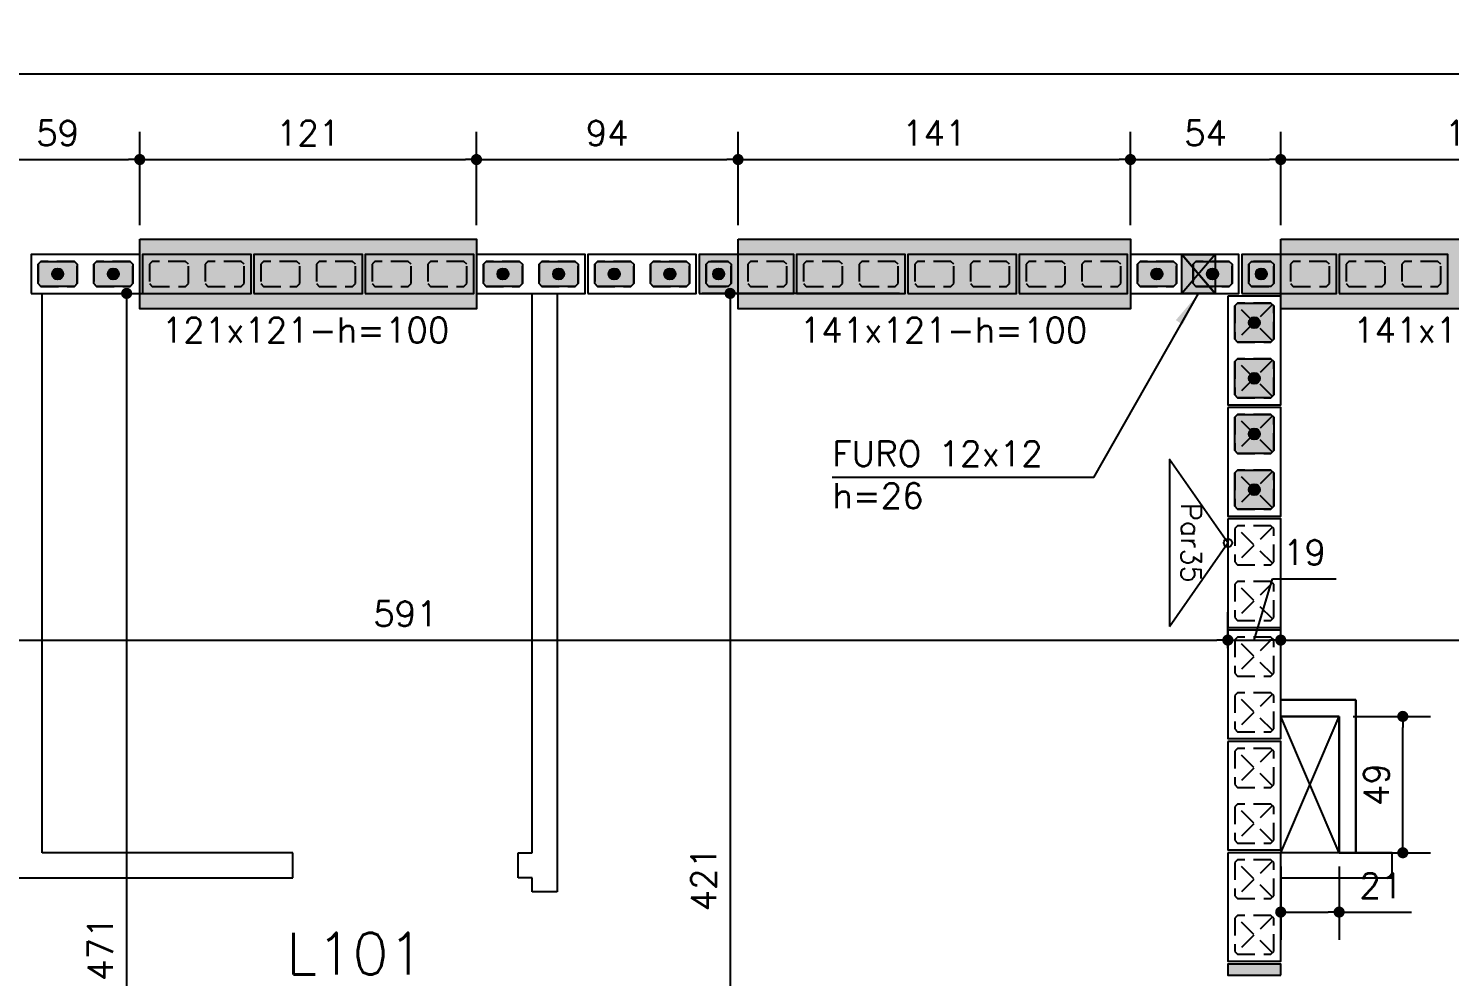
# Model space of a CAD drawing. Extents: x -14651 to 4579, y -10691 to -1290.
# Drawn here: x 1034 to 1544, y -9274 to -8933 of the extents above; entities that cross this region are included whole.
import ezdxf
from ezdxf.enums import TextEntityAlignment as Align

# ---------------------------------------------------------------- set-up
doc = ezdxf.new("R2010")
doc.units = 0
doc.header["$LTSCALE"] = 25
doc.linetypes.add('DASHED2', pattern=[0.375, 0.25, -0.125])
for name, color, linetype in [('203', 1, 'DASHED2'), ('213', 252, 'Continuous'), ('241', 2, 'Continuous'), ('247', 50, 'Continuous'), ('248', 100, 'Continuous'), ('253', 251, 'Continuous'), ('ABERTURAS', 53, 'Continuous'), ('ac-furo', 170, 'Continuous'), ('ALVENARIA NÃO ESTRUTURAL', 242, 'Continuous'), ('Arranque', 14, 'Continuous'), ('COTA', 1, 'Continuous'), ('FERRO', 5, 'Continuous'), ('H2', 252, 'Continuous'), ('L-N', 4, 'Continuous'), ('Linha_fina', 1, 'Continuous'), ('Pena_1', 1, 'Continuous'), ('Pena_2', 2, 'Continuous'), ('T1', 2, 'Continuous'), ('TJANELA', 2, 'Continuous'), ('VIGA', 3, 'Continuous')]:
    doc.layers.add(name, color=color, linetype=linetype)
doc.styles.add('COTA', font='romans.shx')
doc.styles.get("Standard").update_dxf_attribs({"font": 'romans.shx'})
doc.styles.add('Texto1', font='romans.shx', dxfattribs={"height": 9})
doc.dimstyles.new('forma', dxfattribs={"dimscale": 5, "dimtxt": 1.8, "dimasz": 0.8, "dimexe": 2, "dimexo": 1, "dimgap": 1, "dimtad": 1, "dimdec": 1, "dimzin": 9, "dimtxsty": 'COTA', "dimblk1": 'DOT', "dimblk2": 'DOT', "dimsah": 1, "dimcen": 0, "dimdle": 1, "dimclrd": 256, "dimclre": 256, "dimclrt": 2, "dimadec": 0, "dimazin": 0, "dimtfac": 1, "dimtdec": 0, "dimtmove": 0, "dimatfit": 3, "dimfxl": 1, "dimtolj": 1, "dimtzin": 0, "dimarcsym": 0})

# ---------------------------------------------------------------- blocks, each defined once
blk = doc.blocks.new('P4015', base_point=(5842102.11612, -8124149.02973))
blk.add_lwpolyline([(5842082.61612, -8124156.02973), (5842121.61612, -8124156.02973), (5842121.61612, -8124142.02973), (5842082.61612, -8124142.02973), (5842082.61612, -8124156.02973)])
at = {"color": 1, "linetype": 'DASHED2'}
for points in [[(5842085.11612, -8124152.52973), (5842086.11612, -8124153.52973), (5842098.11612, -8124153.52973), (5842099.11612, -8124152.52973), (5842099.11612, -8124145.52973), (5842098.11612, -8124144.52973), (5842086.11612, -8124144.52973), (5842085.11612, -8124145.52973), (5842085.11612, -8124152.52973)], [(5842105.11612, -8124152.52973), (5842106.11612, -8124153.52973), (5842118.11612, -8124153.52973), (5842119.11612, -8124152.52973), (5842119.11612, -8124145.52973), (5842118.11612, -8124144.52973), (5842106.11612, -8124144.52973), (5842105.11612, -8124145.52973), (5842105.11612, -8124152.52973)]]:
    blk.add_lwpolyline(points, dxfattribs=at)
blk = doc.blocks.new('P3515')
at = {"layer": '248'}
h = blk.add_hatch(color=100, dxfattribs=at)
h.paths.add_polyline_path([(17, 7), (-17, 7), (-17, -7), (17, -7)])
h.paths.add_polyline_path([(-5.5, -3.5), (-6.5, -4.5), (-13.5, -4.5), (-14.5, -3.5), (-14.5, 3.5), (-13.5, 4.5), (-6.5, 4.5), (-5.5, 3.5)], flags=16)
h.paths.add_polyline_path([(0.5, 3.5), (1.5, 4.5), (13.5, 4.5), (14.5, 3.5), (14.5, -3.5), (13.5, -4.5), (1.5, -4.5), (0.5, -3.5)], flags=16)
blk.add_lwpolyline([(-17, -7), (17, -7), (17, 7), (-17, 7), (-17, -7)])
at = {"color": 1, "linetype": 'DASHED2'}
for points in [[(-14.5, -3.5), (-13.5, -4.5), (-6.5, -4.5), (-5.5, -3.5), (-5.5, 3.5), (-6.5, 4.5), (-13.5, 4.5), (-14.5, 3.5), (-14.5, -3.5)], [(0.5, -3.5), (1.5, -4.5), (13.5, -4.5), (14.5, -3.5), (14.5, 3.5), (13.5, 4.5), (1.5, 4.5), (0.5, 3.5), (0.5, -3.5)]]:
    blk.add_lwpolyline(points, dxfattribs=at)
blk = doc.blocks.new('P4020')
blk.add_lwpolyline([(-19.5, -9.5), (19.5, -9.5), (19.5, 9.5), (-19.5, 9.5), (-19.5, -9.5)])
at = {"color": 1, "linetype": 'DASHED2'}
for points in [[(-17, -6), (-16, -7), (-4, -7), (-3, -6), (-3, 6), (-4, 7), (-16, 7), (-17, 6), (-17, -6)], [(3, -6), (4, -7), (16, -7), (17, -6), (17, 6), (16, 7), (4, 7), (3, 6), (3, -6)]]:
    blk.add_lwpolyline(points, dxfattribs=at)
at = {"layer": '203', "color": 253}
for p, q in [((-16.5, 6.5), (-3.5, -6.5)), ((-3.5, 6.5), (-16.5, -6.5)), ((16.5, 6.5), (3.5, -6.5)), ((3.5, 6.5), (16.5, -6.5))]:
    blk.add_line(p, q, dxfattribs=at)
blk = doc.blocks.new('P0520')
at = {"layer": '253'}
blk.add_hatch(color=129, dxfattribs=at).paths.add_polyline_path([(2, 9.5), (-2, 9.5), (-2, -9.5), (2, -9.5)])
blk.add_lwpolyline([(2, 9.5), (-2, 9.5), (-2, -9.5), (2, -9.5), (2, 9.5)])
blk = doc.blocks.new('GR-0909')
at = {"layer": '213'}
h = blk.add_hatch(color=256, dxfattribs=at)
h.paths.add_polyline_path([(3.5, -4.5), (4.5, -3.5), (4.500001, 3.5), (3.500001, 4.5), (-3.499999, 4.5), (-4.499999, 3.5), (-4.5, -3.5), (-3.5, -4.5)])
h.paths.add_polyline_path([(-2, 0, -1), (2, 0, -1)], flags=16)
at = {"layer": 'Arranque'}
blk.add_hatch(color=256, dxfattribs=at).paths.add_polyline_path([(2, 0, 1), (-2, 0, 1)])
at = {"layer": '213'}
blk.add_lwpolyline([(3.500001, 4.5), (4.500001, 3.5), (4.5, -3.5), (3.5, -4.5), (-3.5, -4.5), (-4.5, -3.5), (-4.499999, 3.5), (-3.499999, 4.5), (3.500001, 4.5)], dxfattribs=at)
at = {"layer": 'FERRO', "linetype": 'Continuous'}
blk.add_circle((0, 0), 2, dxfattribs=at)
blk = doc.blocks.new('GR-1409')
at = {"layer": '213'}
h = blk.add_hatch(color=256, dxfattribs=at)
h.paths.add_polyline_path([(-6, 4.5), (-7, 3.5), (-7, -3.5), (-6, -4.5), (6, -4.5), (7, -3.5), (7, 3.5), (6, 4.5)])
h.paths.add_polyline_path([(-2, 0, 1), (2, 0, 1)], flags=16)
at = {"layer": 'Arranque'}
blk.add_hatch(color=256, dxfattribs=at).paths.add_polyline_path([(-2, 0, 1), (2, 0, 1)])
at = {"layer": '213'}
blk.add_lwpolyline([(-7, 3.5), (-6, 4.5), (6, 4.5), (7, 3.5), (7, -3.5), (6, -4.5), (-6, -4.5), (-7, -3.5), (-7, 3.5)], dxfattribs=at)
at = {"layer": 'FERRO', "linetype": 'Continuous'}
blk.add_circle((0, 0), 2, dxfattribs=at)
blk = doc.blocks.new('GR-1414')
at = {"layer": '213'}
h = blk.add_hatch(color=256, dxfattribs=at)
h.paths.add_polyline_path([(6, -7), (7, -6), (7, 6), (6, 7), (-6, 7), (-7, 6), (-7, -6), (-6, -7)])
h.paths.add_polyline_path([(2, 0, 1), (-2, 0, 1)], flags=16)
at = {"layer": 'Arranque'}
blk.add_hatch(color=256, dxfattribs=at).paths.add_polyline_path([(2, 0, 1), (-2, 0, 1)])
at = {"layer": '213'}
for p, q in [((-7, 6), (-6, 7)), ((-7, -6), (-7, 6)), ((-6, 7), (6, 7)), ((6, 7), (7, 6)), ((7, 6), (7, -6)), ((-6, -7), (-7, -6)), ((6, -7), (-6, -7)), ((7, -6), (6, -7))]:
    blk.add_line(p, q, dxfattribs=at)
at = {"layer": 'FERRO', "linetype": 'Continuous'}
blk.add_circle((0, 0), 2, dxfattribs=at)
blk = doc.blocks.new('_IDNPAR_2')
at = {"color": 3}
blk.add_lwpolyline([(1, -0.7), (0, 0), (-1, -0.7)], close=True, dxfattribs=at)
blk.add_circle((0, 0), 0.05, dxfattribs=at)
at = {"layer": '247', "color": 2, "style": 'COTA', "flags": 8}
blk.add_attdef('ID', text='', height=0.24, dxfattribs=at).set_placement((0, -0.438), align=Align.MIDDLE_CENTER)
blk = doc.blocks.new('_Dot')
at = {"color": 0, "linetype": 'ByBlock', "lineweight": -2}
blk.add_line((-0.5, 0), (-1, 0), dxfattribs=at)
at = {"color": 0, "linetype": 'ByBlock', "const_width": 0.5}
blk.add_lwpolyline([(-0.25, 0, 1), (0.25, 0, 1)], format="xyb", close=True, dxfattribs=at)
blk = doc.blocks.new('*D145')
at = {"layer": 'COTA', "lineweight": -2, "transparency": 16777216}
for p, q in [((1014.52, -9004.1), (1014.52, -8970.5)), ((1073.52, -9004.1), (1073.52, -8970.5)), ((1018.52, -8980.5), (1069.52, -8980.5))]:
    blk.add_line(p, q, dxfattribs=at)
at = {"layer": 'Defpoints', "color": 0, "transparency": 16777216}
for p in [(1073.52, -8980.5), (1014.52, -9009.1), (1073.52, -9009.1)]:
    blk.add_point(p, dxfattribs=at)
at = {"layer": 'COTA', "lineweight": -2, "transparency": 16777216, "xscale": 4, "yscale": 4, "zscale": 4, "rotation": 180}
blk.add_blockref('_Dot', (1014.52, -8980.5), dxfattribs=at)
at = {"layer": 'COTA', "lineweight": -2, "transparency": 16777216, "xscale": 4, "yscale": 4, "zscale": 4}
blk.add_blockref('_Dot', (1073.52, -8980.5), dxfattribs=at)
at = {"layer": 'COTA', "color": 2, "transparency": 16777216, "insert": (1044.02, -8971), "char_height": 9, "attachment_point": 5, "style": 'COTA'}
blk.add_mtext('\\A1;59 ', dxfattribs=at)
blk = doc.blocks.new('*D146')
at = {"layer": 'COTA', "lineweight": -2, "transparency": 16777216}
for p, q in [((1073.52, -9004.1), (1073.52, -8970.5)), ((1194.52, -9004.1), (1194.52, -8970.5)), ((1077.52, -8980.5), (1190.52, -8980.5))]:
    blk.add_line(p, q, dxfattribs=at)
at = {"layer": 'Defpoints', "color": 0, "transparency": 16777216}
for p in [(1194.52, -8980.5), (1073.52, -9009.1), (1194.52, -9009.1)]:
    blk.add_point(p, dxfattribs=at)
at = {"layer": 'COTA', "lineweight": -2, "transparency": 16777216, "xscale": 4, "yscale": 4, "zscale": 4, "rotation": 180}
blk.add_blockref('_Dot', (1073.52, -8980.5), dxfattribs=at)
at = {"layer": 'COTA', "lineweight": -2, "transparency": 16777216, "xscale": 4, "yscale": 4, "zscale": 4}
blk.add_blockref('_Dot', (1194.52, -8980.5), dxfattribs=at)
at = {"layer": 'COTA', "color": 2, "transparency": 16777216, "insert": (1134.02, -8971), "char_height": 9, "attachment_point": 5, "style": 'COTA'}
blk.add_mtext('\\A1;121 ', dxfattribs=at)
blk = doc.blocks.new('*D147')
at = {"layer": 'COTA', "lineweight": -2, "transparency": 16777216}
for p, q in [((1194.52, -9004.1), (1194.52, -8970.5)), ((1288.52, -9004.1), (1288.52, -8970.5)), ((1198.52, -8980.5), (1284.52, -8980.5))]:
    blk.add_line(p, q, dxfattribs=at)
at = {"layer": 'Defpoints', "color": 0, "transparency": 16777216}
for p in [(1288.52, -8980.5), (1194.52, -9009.1), (1288.52, -9009.1)]:
    blk.add_point(p, dxfattribs=at)
at = {"layer": 'COTA', "lineweight": -2, "transparency": 16777216, "xscale": 4, "yscale": 4, "zscale": 4, "rotation": 180}
blk.add_blockref('_Dot', (1194.52, -8980.5), dxfattribs=at)
at = {"layer": 'COTA', "lineweight": -2, "transparency": 16777216, "xscale": 4, "yscale": 4, "zscale": 4}
blk.add_blockref('_Dot', (1288.52, -8980.5), dxfattribs=at)
at = {"layer": 'COTA', "color": 2, "transparency": 16777216, "insert": (1241.52, -8971), "char_height": 9, "attachment_point": 5, "style": 'COTA'}
blk.add_mtext('\\A1;94 ', dxfattribs=at)
blk = doc.blocks.new('*D148')
at = {"layer": 'COTA', "lineweight": -2, "transparency": 16777216}
for p, q in [((1288.52, -9004.1), (1288.52, -8970.5)), ((1429.52, -9004.1), (1429.52, -8970.5)), ((1292.52, -8980.5), (1425.52, -8980.5))]:
    blk.add_line(p, q, dxfattribs=at)
at = {"layer": 'Defpoints', "color": 0, "transparency": 16777216}
for p in [(1429.52, -8980.5), (1288.52, -9009.1), (1429.52, -9009.1)]:
    blk.add_point(p, dxfattribs=at)
at = {"layer": 'COTA', "lineweight": -2, "transparency": 16777216, "xscale": 4, "yscale": 4, "zscale": 4, "rotation": 180}
blk.add_blockref('_Dot', (1288.52, -8980.5), dxfattribs=at)
at = {"layer": 'COTA', "lineweight": -2, "transparency": 16777216, "xscale": 4, "yscale": 4, "zscale": 4}
blk.add_blockref('_Dot', (1429.52, -8980.5), dxfattribs=at)
at = {"layer": 'COTA', "color": 2, "transparency": 16777216, "insert": (1359.02, -8971), "char_height": 9, "attachment_point": 5, "style": 'COTA'}
blk.add_mtext('\\A1;141 ', dxfattribs=at)
blk = doc.blocks.new('*D149')
at = {"layer": 'COTA', "lineweight": -2, "transparency": 16777216}
for p, q in [((1429.52, -9004.1), (1429.52, -8970.5)), ((1483.52, -9004.1), (1483.52, -8970.5)), ((1433.52, -8980.5), (1479.52, -8980.5))]:
    blk.add_line(p, q, dxfattribs=at)
at = {"layer": 'Defpoints', "color": 0, "transparency": 16777216}
for p in [(1483.52, -8980.5), (1429.52, -9009.1), (1483.52, -9009.1)]:
    blk.add_point(p, dxfattribs=at)
at = {"layer": 'COTA', "lineweight": -2, "transparency": 16777216, "xscale": 4, "yscale": 4, "zscale": 4, "rotation": 180}
blk.add_blockref('_Dot', (1429.52, -8980.5), dxfattribs=at)
at = {"layer": 'COTA', "lineweight": -2, "transparency": 16777216, "xscale": 4, "yscale": 4, "zscale": 4}
blk.add_blockref('_Dot', (1483.52, -8980.5), dxfattribs=at)
at = {"layer": 'COTA', "color": 2, "transparency": 16777216, "insert": (1456.52, -8971), "char_height": 9, "attachment_point": 5, "style": 'COTA'}
blk.add_mtext('\\A1;54 ', dxfattribs=at)
blk = doc.blocks.new('*D150')
at = {"layer": 'COTA', "lineweight": -2, "transparency": 16777216}
for p, q in [((1483.52, -9004.1), (1483.52, -8970.5)), ((1624.52, -9004.1), (1624.52, -8970.5)), ((1487.52, -8980.5), (1620.52, -8980.5))]:
    blk.add_line(p, q, dxfattribs=at)
at = {"layer": 'Defpoints', "color": 0, "transparency": 16777216}
for p in [(1624.52, -8980.5), (1483.52, -9009.1), (1624.52, -9009.1)]:
    blk.add_point(p, dxfattribs=at)
at = {"layer": 'COTA', "lineweight": -2, "transparency": 16777216, "xscale": 4, "yscale": 4, "zscale": 4, "rotation": 180}
blk.add_blockref('_Dot', (1483.52, -8980.5), dxfattribs=at)
at = {"layer": 'COTA', "lineweight": -2, "transparency": 16777216, "xscale": 4, "yscale": 4, "zscale": 4}
blk.add_blockref('_Dot', (1624.52, -8980.5), dxfattribs=at)
at = {"layer": 'COTA', "color": 2, "transparency": 16777216, "insert": (1554.02, -8971), "char_height": 9, "attachment_point": 5, "style": 'COTA'}
blk.add_mtext('\\A1;141 ', dxfattribs=at)
blk = doc.blocks.new('*D169')
at = {"layer": 'COTA', "lineweight": -2, "transparency": 16777216}
for p, q in [((1038.52, -9028.6), (1078.81, -9028.6)), ((1068.81, -9032.6), (1068.81, -9495.6)), ((1044.52, -9499.6), (1078.81, -9499.6))]:
    blk.add_line(p, q, dxfattribs=at)
at = {"layer": 'Defpoints', "color": 0, "transparency": 16777216}
for p in [(1033.52, -9028.6), (1039.52, -9499.6), (1068.81, -9499.6)]:
    blk.add_point(p, dxfattribs=at)
at = {"layer": 'COTA', "lineweight": -2, "transparency": 16777216, "xscale": 4, "yscale": 4, "zscale": 4}
for p, rotation in [((1068.81, -9028.6), 90), ((1068.81, -9499.6), 270)]:
    blk.add_blockref('_Dot', p, dxfattribs=dict(at, rotation=rotation))
at = {"layer": 'COTA', "color": 2, "transparency": 16777216, "insert": (1059.31, -9264.1), "char_height": 9, "attachment_point": 5, "rotation": 90, "style": 'COTA'}
blk.add_mtext('\\A1;471 ', dxfattribs=at)
blk = doc.blocks.new('*D175')
at = {"layer": 'COTA', "lineweight": -2, "transparency": 16777216}
for p, q in [((1346.56, -9028.6), (1275.66, -9028.6)), ((1285.66, -9032.6), (1285.66, -9445.6)), ((1329.54, -9449.6), (1275.66, -9449.6))]:
    blk.add_line(p, q, dxfattribs=at)
at = {"layer": 'Defpoints', "color": 0, "transparency": 16777216}
for p in [(1351.56, -9028.6), (1285.66, -9449.6), (1334.54, -9449.6)]:
    blk.add_point(p, dxfattribs=at)
at = {"layer": 'COTA', "lineweight": -2, "transparency": 16777216, "xscale": 4, "yscale": 4, "zscale": 4}
for p, rotation in [((1285.66, -9028.6), 90), ((1285.66, -9449.6), 270)]:
    blk.add_blockref('_Dot', p, dxfattribs=dict(at, rotation=rotation))
at = {"layer": 'COTA', "color": 2, "transparency": 16777216, "insert": (1276.16, -9239.1), "char_height": 9, "attachment_point": 5, "rotation": 90, "style": 'COTA'}
blk.add_mtext('\\A1;421 ', dxfattribs=at)
blk = doc.blocks.new('*D213')
at = {"layer": 'COTA', "lineweight": -2, "transparency": 16777216}
for p, q in [((873.52, -9156.06), (873.52, -9143.19)), ((1464.52, -9156.06), (1464.52, -9143.19)), ((877.52, -9153.19), (1460.52, -9153.19))]:
    blk.add_line(p, q, dxfattribs=at)
at = {"layer": 'Defpoints', "color": 0, "transparency": 16777216}
for p in [(1464.52, -9153.19), (873.52, -9161.06), (1464.52, -9161.06)]:
    blk.add_point(p, dxfattribs=at)
at = {"layer": 'COTA', "lineweight": -2, "transparency": 16777216, "xscale": 4, "yscale": 4, "zscale": 4, "rotation": 180}
blk.add_blockref('_Dot', (873.52, -9153.19), dxfattribs=at)
at = {"layer": 'COTA', "lineweight": -2, "transparency": 16777216, "xscale": 4, "yscale": 4, "zscale": 4}
blk.add_blockref('_Dot', (1464.52, -9153.19), dxfattribs=at)
at = {"layer": 'COTA', "color": 2, "transparency": 16777216, "insert": (1169.02, -9143.69), "char_height": 9, "attachment_point": 5, "style": 'COTA'}
blk.add_mtext('\\A1;591 ', dxfattribs=at)
blk = doc.blocks.new('*D214')
at = {"layer": 'COTA', "lineweight": -2, "transparency": 16777216}
for p, q in [((1474.02, -9153.19), (1480.62, -9131.19)), ((1480.62, -9131.19), (1503.47, -9131.19)), ((1464.52, -9156.06), (1464.52, -9143.19)), ((1483.52, -9150.06), (1483.52, -9143.19)), ((1468.52, -9153.19), (1479.52, -9153.19))]:
    blk.add_line(p, q, dxfattribs=at)
at = {"layer": 'Defpoints', "color": 0, "transparency": 16777216}
for p in [(1483.52, -9153.19), (1483.52, -9155.06), (1464.52, -9161.06)]:
    blk.add_point(p, dxfattribs=at)
at = {"layer": 'COTA', "lineweight": -2, "transparency": 16777216, "xscale": 4, "yscale": 4, "zscale": 4, "rotation": 180}
blk.add_blockref('_Dot', (1464.52, -9153.19), dxfattribs=at)
at = {"layer": 'COTA', "lineweight": -2, "transparency": 16777216, "xscale": 4, "yscale": 4, "zscale": 4}
blk.add_blockref('_Dot', (1483.52, -9153.19), dxfattribs=at)
at = {"layer": 'COTA', "color": 2, "transparency": 16777216, "insert": (1492.05, -9121.69), "char_height": 9, "attachment_point": 5, "style": 'COTA'}
blk.add_mtext('\\A1;19 ', dxfattribs=at)
blk = doc.blocks.new('*D215')
at = {"layer": 'COTA', "lineweight": -2, "transparency": 16777216}
for p, q in [((1483.52, -9150.06), (1483.52, -9143.19)), ((2074.52, -9156.66), (2074.52, -9143.19)), ((1487.52, -9153.19), (2070.52, -9153.19))]:
    blk.add_line(p, q, dxfattribs=at)
at = {"layer": 'Defpoints', "color": 0, "transparency": 16777216}
for p in [(1483.52, -9155.06), (2074.52, -9153.19), (2074.52, -9161.66)]:
    blk.add_point(p, dxfattribs=at)
at = {"layer": 'COTA', "lineweight": -2, "transparency": 16777216, "xscale": 4, "yscale": 4, "zscale": 4, "rotation": 180}
blk.add_blockref('_Dot', (1483.52, -9153.19), dxfattribs=at)
at = {"layer": 'COTA', "lineweight": -2, "transparency": 16777216, "xscale": 4, "yscale": 4, "zscale": 4}
blk.add_blockref('_Dot', (2074.52, -9153.19), dxfattribs=at)
at = {"layer": 'COTA', "color": 2, "transparency": 16777216, "insert": (1779.02, -9143.69), "char_height": 9, "attachment_point": 5, "style": 'COTA'}
blk.add_mtext('\\A1;591 ', dxfattribs=at)
blk = doc.blocks.new('*D264')
at = {"layer": 'COTA', "lineweight": -2, "transparency": 16777216}
for p, q in [((873.52, -8963.53), (873.52, -8939.65)), ((2689.02, -8963.53), (2689.02, -8939.65)), ((877.52, -8949.65), (2685.02, -8949.65))]:
    blk.add_line(p, q, dxfattribs=at)
at = {"layer": 'Defpoints', "color": 0, "transparency": 16777216}
for p in [(2689.02, -8949.65), (873.52, -8968.53), (2689.02, -8968.53)]:
    blk.add_point(p, dxfattribs=at)
at = {"layer": 'COTA', "lineweight": -2, "transparency": 16777216, "xscale": 4, "yscale": 4, "zscale": 4, "rotation": 180}
blk.add_blockref('_Dot', (873.52, -8949.65), dxfattribs=at)
at = {"layer": 'COTA', "lineweight": -2, "transparency": 16777216, "xscale": 4, "yscale": 4, "zscale": 4}
blk.add_blockref('_Dot', (2689.02, -8949.65), dxfattribs=at)
at = {"layer": 'COTA', "color": 2, "transparency": 16777216, "insert": (1822.57, -8939.29), "char_height": 9, "attachment_point": 5, "style": 'COTA'}
blk.add_mtext('\\A1;1815,5 ', dxfattribs=at)
blk = doc.blocks.new('*U309')
at = {"linetype": 'Continuous'}
for p, q in [((0, 0.49), (0.21, 0)), ((0.21, 0.49), (0, 0))]:
    blk.add_line(p, q, dxfattribs=at)
blk = doc.blocks.new('layout-inferior 1')
at = {"layer": 'ALVENARIA NÃO ESTRUTURAL'}
for p, q in [((28688.19, -9229.6), (28688.19, -9028.6)), ((28864.19, -9229.6), (28864.19, -9028.6)), ((28873.19, -9028.6), (28873.19, -9243.6)), ((29133.19, -9174.6), (29160.19, -9174.6)), ((29160.19, -9174.6), (29133.19, -9174.6)), ((29160.19, -9174.6), (29160.19, -9229.6)), ((29160.19, -9229.6), (29160.19, -9174.6)), ((29133.19, -9180.6), (29154.19, -9180.6)), ((29154.19, -9180.6), (29154.19, -9229.6)), ((28778.19, -9229.6), (28688.19, -9229.6)), ((28778.19, -9238.6), (28778.19, -9229.6)), ((28859.19, -9238.6), (28859.19, -9229.6)), ((28859.19, -9229.6), (28864.19, -9229.6)), ((29173.19, -9229.6), (29133.19, -9229.6)), ((29160.19, -9229.6), (29154.19, -9229.6)), ((29154.19, -9229.6), (29160.19, -9229.6)), ((29173.19, -9238.6), (29173.19, -9229.6)), ((28674.19, -9238.6), (28778.19, -9238.6)), ((28864.19, -9238.6), (28859.19, -9238.6)), ((28864.19, -9243.6), (28864.19, -9238.6)), ((29133.19, -9238.6), (29173.19, -9238.6)), ((28873.19, -9243.6), (28864.19, -9243.6))]:
    blk.add_line(p, q, dxfattribs=at)
at = {"layer": 'Pena_2'}
for p, q in [((29154.19, -9180.6), (29133.19, -9180.6)), ((29154.19, -9229.6), (29154.19, -9180.6))]:
    blk.add_line(p, q, dxfattribs=at)
at = {"layer": 'Pena_1', "xscale": 100, "yscale": 100, "zscale": 100, "rotation": 180}
blk.add_blockref('*U309', (29154.19, -9180.6), dxfattribs=at)
blk = doc.blocks.new('furo 12 x12')
at = {"layer": 'H2'}
for points in [[(-1405.39, -3672.05), (-1399.38, -3665.04), (-1411.38, -3665.04)], [(-1411.38, -3679.04), (-1405.39, -3672.05), (-1411.38, -3665.04)], [(-1399.38, -3679.08), (-1399.38, -3665.04), (-1405.39, -3672.05)], [(-1405.39, -3672.05), (-1411.38, -3679.04), (-1411.38, -3679.08), (-1399.38, -3679.08)]]:
    blk.add_hatch(color=256, dxfattribs=at).paths.add_polyline_path(points)
at = {"layer": 'Pena_2', "ltscale": 0.5}
blk.add_lwpolyline([(-1411.38, -3665.04), (-1399.38, -3665.04), (-1399.38, -3679.08), (-1411.38, -3679.08)], close=True, dxfattribs=at)
at = {"layer": 'VIGA', "ltscale": 0.5}
for p, q in [((-1399.38, -3665.04), (-1411.38, -3679.04)), ((-1399.38, -3679.08), (-1411.38, -3665.04))]:
    blk.add_line(p, q, dxfattribs=at)
blk = doc.blocks.new('ss')
at = {"layer": 'Linha_fina'}
blk.add_solid([(0, 0), (-2.5, -0.29), (-2.5, 0.3)], dxfattribs=at)
blk = doc.blocks.new('grautes-inferior 1')
at = {"layer": 'ac-furo'}
for p, q in [((1459.99, -9014.6), (1447.99, -9028.6)), ((1447.99, -9014.6), (1459.99, -9028.6)), ((1460.02, -9014.6), (1448.02, -9028.6)), ((1448.02, -9014.6), (1460.02, -9028.6))]:
    blk.add_line(p, q, dxfattribs=at)
for points in [[(1447.99, -9014.6), (1459.99, -9014.6), (1459.99, -9028.6), (1447.99, -9028.6)], [(1448.02, -9014.6), (1460.02, -9014.6), (1460.02, -9028.6), (1448.02, -9028.6)]]:
    blk.add_lwpolyline(points, close=True, dxfattribs=at)
at = {"layer": 'Linha_fina'}
for q in [(1454.02, -9028.63), (1322.38, -9094.73)]:
    blk.add_line((1416.35, -9094.73), q, dxfattribs=at)
at = {"layer": 'COTA'}
blk.add_blockref('furo 12 x12', (2859.4, -5349.55), dxfattribs=at)
at = {"layer": 'COTA', "xscale": 4.999999999999998, "yscale": 4.999999999999998, "zscale": 4.999999999999998, "rotation": 56.34409747447633}
blk.add_blockref('ss', (1454.02, -9028.63), dxfattribs=at)
at = {"layer": 'T1', "style": 'Texto1'}
for s, p in [('FURO 12x12', (1322.37, -9090.69)), ('h=26', (1322.4, -9105.81))]:
    blk.add_text(s, height=9, dxfattribs=at).set_placement(p)
blk = doc.blocks.new('*D290')
at = {"layer": 'COTA', "lineweight": -2, "transparency": 16777216}
for p, q in [((1483.52, -9234.6), (1483.52, -9260.92)), ((1504.52, -9234.6), (1504.52, -9260.92)), ((1487.52, -9250.92), (1500.52, -9250.92)), ((1504.52, -9250.92), (1530.52, -9250.92))]:
    blk.add_line(p, q, dxfattribs=at)
at = {"layer": 'Defpoints', "color": 0, "transparency": 16777216}
for p in [(1483.52, -9229.6), (1504.52, -9229.6), (1504.52, -9250.92)]:
    blk.add_point(p, dxfattribs=at)
at = {"layer": 'COTA', "lineweight": -2, "transparency": 16777216, "xscale": 4, "yscale": 4, "zscale": 4, "rotation": 180}
blk.add_blockref('_Dot', (1483.52, -9250.92), dxfattribs=at)
at = {"layer": 'COTA', "lineweight": -2, "transparency": 16777216, "xscale": 4, "yscale": 4, "zscale": 4}
blk.add_blockref('_Dot', (1504.52, -9250.92), dxfattribs=at)
at = {"layer": 'COTA', "color": 2, "transparency": 16777216, "insert": (1519.52, -9241.42), "char_height": 9, "attachment_point": 5, "style": 'COTA'}
blk.add_mtext('\\A1;21 ', dxfattribs=at)
blk = doc.blocks.new('*D339')
at = {"layer": 'COTA', "lineweight": -2, "transparency": 16777216}
for p, q in [((1509.52, -9180.6), (1537.39, -9180.6)), ((1527.39, -9225.6), (1527.39, -9184.6)), ((1508.52, -9229.6), (1537.39, -9229.6))]:
    blk.add_line(p, q, dxfattribs=at)
at = {"layer": 'Defpoints', "color": 0, "transparency": 16777216}
for p in [(1504.52, -9180.6), (1527.39, -9180.6), (1503.52, -9229.6)]:
    blk.add_point(p, dxfattribs=at)
at = {"layer": 'COTA', "lineweight": -2, "transparency": 16777216, "xscale": 4, "yscale": 4, "zscale": 4}
for p, rotation in [((1527.39, -9180.6), 90), ((1527.39, -9229.6), 270)]:
    blk.add_blockref('_Dot', p, dxfattribs=dict(at, rotation=rotation))
at = {"layer": 'COTA', "color": 2, "transparency": 16777216, "insert": (1517.89, -9205.1), "char_height": 9, "attachment_point": 5, "rotation": 90, "style": 'COTA'}
blk.add_mtext('\\A1;49 ', dxfattribs=at)

msp = doc.modelspace()

# ---------------------------------------------------------------- hatches: boundary and pattern name
at = {"layer": 'ABERTURAS', "transparency": 33554457}
for points in [[(1073.52, -9009.1), (1194.52, -9009.1), (1194.52, -9034.1), (1073.52, -9034.1)], [(1288.52, -9009.1), (1429.52, -9009.1), (1429.52, -9034.1), (1288.52, -9034.1)], [(1483.52, -9009.1), (1624.52, -9009.1), (1624.52, -9034.1), (1483.52, -9034.1)]]:
    msp.add_hatch(color=256, dxfattribs=at).paths.add_polyline_path(points)

# ---------------------------------------------------------------- linework, layer by layer
at = {"layer": 'ABERTURAS'}
for points in [[(1073.52, -9009.1), (1194.52, -9009.1), (1194.52, -9034.1), (1073.52, -9034.1)], [(1288.52, -9009.1), (1429.52, -9009.1), (1429.52, -9034.1), (1288.52, -9034.1)], [(1483.52, -9009.1), (1624.52, -9009.1), (1624.52, -9034.1), (1483.52, -9034.1)]]:
    msp.add_lwpolyline(points, close=True, dxfattribs=at)

# ---------------------------------------------------------------- block references
for name, p in [('GR-1409', (1044.02, -9021.6)), ('GR-1409', (1064.02, -9021.6)), ('GR-1409', (1204.02, -9021.6)), ('GR-1409', (1224.02, -9021.6)), ('GR-1409', (1244.02, -9021.6)), ('GR-1409', (1264.02, -9021.6)), ('GR-0909', (1281.52, -9021.6)), ('GR-1409', (1439.02, -9021.6)), ('GR-1409', (1459.02, -9021.6)), ('GR-0909', (1476.52, -9021.6)), ('GR-1414', (1474.02, -9039.1)), ('GR-1414', (1474.02, -9059.1)), ('GR-1414', (1474.02, -9079.1)), ('GR-1414', (1474.02, -9099.1))]:
    msp.add_blockref(name, p)
at = {"layer": '241'}
for name, p in [('P4015', (1054.02, -9021.6)), ('P4015', (1094.02, -9021.6)), ('P4015', (1134.02, -9021.6)), ('P4015', (1174.02, -9021.6)), ('P4015', (1214.02, -9021.6)), ('P4015', (1254.02, -9021.6)), ('P3515', (1291.52, -9021.6)), ('P4015', (1329.02, -9021.6)), ('P4015', (1369.02, -9021.6)), ('P4015', (1409.02, -9021.6)), ('P4015', (1449.02, -9021.6)), ('P3515', (1486.52, -9021.6)), ('P4015', (1524.02, -9021.6))]:
    msp.add_blockref(name, p, dxfattribs=at)
for name, p, rotation in [('P4020', (1474.02, -9049.1), 270), ('P4020', (1474.02, -9089.1), 270), ('P4020', (1474.02, -9129.1), 270), ('P4020', (1474.02, -9169.1), 270), ('P4020', (1474.02, -9209.1), 270), ('P4020', (1474.02, -9249.1), 270), ('P0520', (1474.02, -9271.6), 269.9999987685874)]:
    msp.add_blockref(name, p, dxfattribs=dict(at, rotation=rotation))
at = {"layer": '247', "linetype": 'Continuous', "xscale": 30, "yscale": 30, "zscale": 30, "rotation": 270}
msp.add_blockref('_IDNPAR_2', (1464.52, -9118.24), dxfattribs=at).add_auto_attribs({'ID': 'Par35'})
at = {"layer": 'Pena_1'}
msp.add_blockref('grautes-inferior 1', (0, 0), dxfattribs=at)
at = {"layer": 'Pena_2'}
msp.add_blockref('layout-inferior 1', (-27649.68, 0), dxfattribs=at)

# ---------------------------------------------------------------- texts
at = {"layer": 'L-N'}
msp.add_text('L101', height=15, dxfattribs=at).set_placement((1126.22, -9273.33))
at = {"layer": 'TJANELA', "style": 'Texto1'}
for s, p in [('121x121-h=100', (1133.09, -9046.29)), ('141x121-h=100', (1362.35, -9046.29)), ('141x151-h=70', (1557.35, -9046.29))]:
    msp.add_text(s, height=9, dxfattribs=at).set_placement(p, align=Align.CENTER)

# ---------------------------------------------------------------- dimensions: what is measured, and where the dimension line sits
at = {"layer": 'COTA'}
dim = msp.add_linear_dim(base=(2689.02, -8949.65), p1=(873.52, -8968.53), p2=(2689.02, -8968.53), dimstyle='forma', override={"dimpost": ' '}, dxfattribs=at)
dim.commit()
dim.dimension.update_dxf_attribs({"geometry": '*D264', "text_midpoint": (1822.57, -8949.65), "dimtype": 128})
for base, p1, p2, override, picture, middle in [((1073.52, -8980.5), (1014.52, -9009.1), (1073.52, -9009.1), {"dimpost": ' ', "dimtmove": 1}, '*D145', (1044.02, -8971)), ((1194.52, -8980.5), (1073.52, -9009.1), (1194.52, -9009.1), {"dimpost": ' ', "dimtmove": 1}, '*D146', (1134.02, -8971)), ((1288.52, -8980.5), (1194.52, -9009.1), (1288.52, -9009.1), {"dimpost": ' ', "dimtmove": 1}, '*D147', (1241.52, -8971)), ((1429.52, -8980.5), (1288.52, -9009.1), (1429.52, -9009.1), {"dimpost": ' ', "dimtmove": 1}, '*D148', (1359.02, -8971)), ((1483.52, -8980.5), (1429.52, -9009.1), (1483.52, -9009.1), {"dimpost": ' ', "dimtmove": 1}, '*D149', (1456.52, -8971)), ((1624.52, -8980.5), (1483.52, -9009.1), (1624.52, -9009.1), {"dimpost": ' ', "dimtmove": 1}, '*D150', (1554.02, -8971)), ((1483.52, -9153.19), (1464.52, -9161.06), (1483.52, -9155.06), {"dimpost": ' ', "dimtmove": 1}, '*D214', (1485.62, -9121.69)), ((1464.52, -9153.19), (873.52, -9161.06), (1464.52, -9161.06), {"dimpost": ' '}, '*D213', (1169.02, -9143.69)), ((2074.52, -9153.19), (1483.52, -9155.06), (2074.52, -9161.66), {"dimpost": ' ', "dimtmove": 1}, '*D215', (1779.02, -9143.69)), ((1504.52, -9250.92), (1483.52, -9229.6), (1504.52, -9229.6), {"dimpost": ' '}, '*D290', (1519.52, -9241.42))]:
    dim = msp.add_linear_dim(base=base, p1=p1, p2=p2, dimstyle='forma', override=override, dxfattribs=at)
    dim.commit()
    dim.dimension.update_dxf_attribs({"geometry": picture, "text_midpoint": middle})
for base, p1, p2, picture, middle in [((1068.81, -9499.6), (1033.52, -9028.6), (1039.52, -9499.6), '*D169', (1059.31, -9264.1)), ((1285.66, -9449.6), (1351.56, -9028.6), (1334.54, -9449.6), '*D175', (1276.16, -9239.1)), ((1527.39, -9180.6), (1503.52, -9229.6), (1504.52, -9180.6), '*D339', (1517.89, -9205.1))]:
    dim = msp.add_linear_dim(base=base, p1=p1, p2=p2, angle=90, dimstyle='forma', override={"dimpost": ' '}, dxfattribs=at)
    dim.commit()
    dim.dimension.update_dxf_attribs({"geometry": picture, "text_midpoint": middle})

doc.saveas('drawing.dxf')
